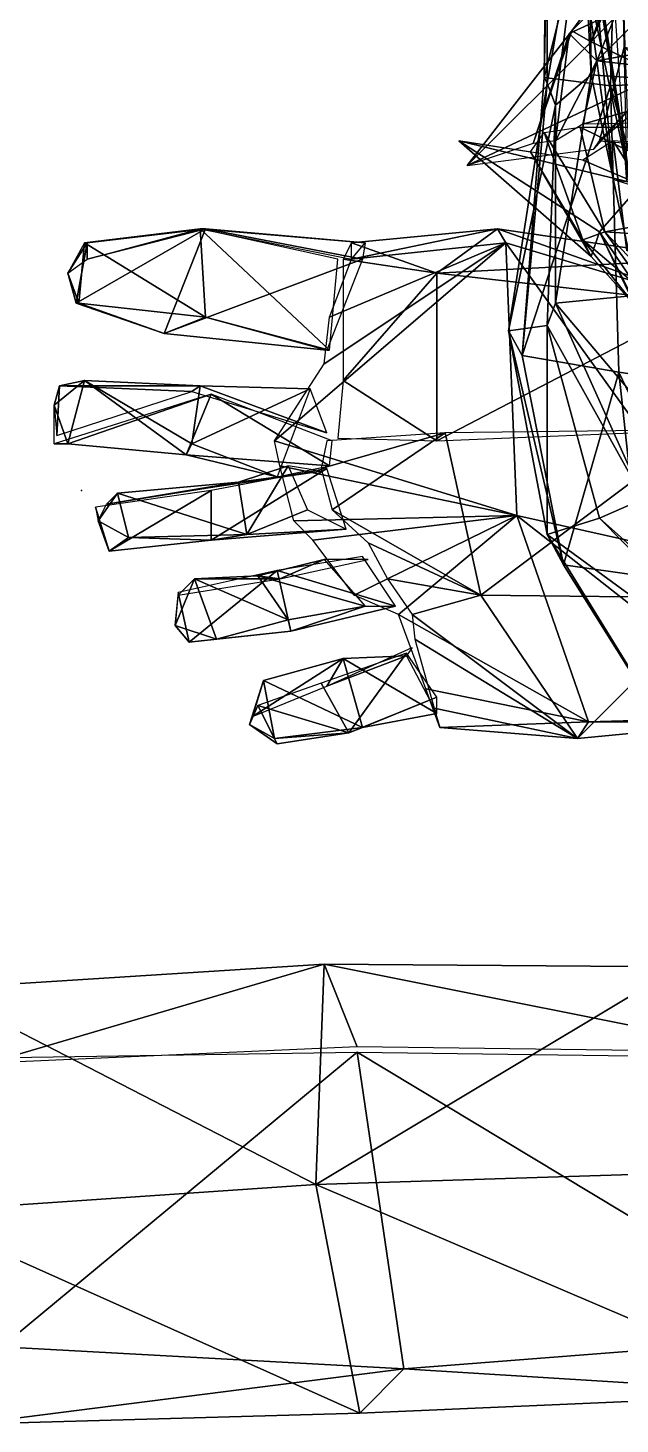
# Model space of a CAD drawing. Extents: x 4.9 to 9.1, y -6.1 to 13.5.
# Drawn here: x 6.596 to 6.954, y -6.009 to -5.164 of the extents above; entities that cross this region are included whole.
import ezdxf

# ---------------------------------------------------------------- set-up
doc = ezdxf.new("R2010")
doc.units = 0
doc.layers.get('0').update_dxf_attribs({"linetype": 'CONTINUOUS'})

msp = doc.modelspace()

# ---------------------------------------------------------------- linework, layer by layer
at = {"color": 0}
msp.add_point((6.62852, -5.44449, -4.11167), dxfattribs=at)
for points in [[(6.95352, -5.01449, 0.30333), (6.91185, -5.02782, 0.135), (6.90852, -5.19449, 0.13167)], [(6.90852, -5.19449, 0.13167), (6.94852, -5.19949, 0.30667), (6.95352, -5.01449, 0.30333)], [(7.00852, -5.19615, 0.40833), (6.95352, -5.01449, 0.30333), (6.94852, -5.19949, 0.30667)], [(6.95352, -5.01449, 0.30333), (7.00852, -5.19615, 0.40833), (7.01019, -5.01115, 0.41333)], [(6.91019, -5.03782, -0.015), (6.90852, -5.19449, 0.13167), (6.91185, -5.02782, 0.135)], [(6.90852, -5.19449, 0.13167), (6.91019, -5.03782, -0.015), (6.91019, -5.19782, -0.025)], [(6.93519, -5.05449, -0.16333), (6.91019, -5.19782, -0.025), (6.91019, -5.03782, -0.015)], [(6.91019, -5.19782, -0.025), (6.93519, -5.05449, -0.16333), (6.91519, -5.21115, -0.165)], [(6.93685, -5.19282, -0.315), (6.91519, -5.21115, -0.165), (6.93519, -5.05449, -0.16333)], [(6.93519, -5.05449, -0.16333), (6.93019, -5.06449, -0.31333), (6.93685, -5.19282, -0.315)], [(6.97685, -5.09449, -0.43), (6.93685, -5.19282, -0.315), (6.93019, -5.06449, -0.31333)], [(6.93685, -5.19282, -0.315), (6.97685, -5.09449, -0.43), (6.98185, -5.19615, -0.42833)], [(6.93185, -5.12282, -0.73), (6.96019, -5.25782, -0.58667), (6.95519, -5.10949, -0.585)], [(6.96185, -5.11615, 1.055), (6.93685, -5.17282, 1.10833), (6.96019, -5.10615, 1.10667)], [(6.98019, -5.12782, 1.20333), (6.96019, -5.10615, 1.10667), (6.93685, -5.17282, 1.10833)], [(6.95519, -5.10949, -0.585), (6.95852, -5.25782, -0.38833), (6.94852, -5.11282, -0.39833)], [(6.96685, -5.12449, 0.98333), (6.92519, -5.16615, 1.05667), (6.96185, -5.11615, 1.055)], [(6.93685, -5.17282, 1.10833), (6.96185, -5.11615, 1.055), (6.92519, -5.16615, 1.05667)], [(6.98519, -5.13949, 0.865), (6.92352, -5.16782, 0.97), (6.96685, -5.12449, 0.98333)], [(6.92519, -5.16615, 1.05667), (6.96685, -5.12449, 0.98333), (6.92352, -5.16782, 0.97)], [(6.96019, -5.25782, -0.58667), (6.93185, -5.12282, -0.73), (6.95019, -5.25615, -0.73167)], [(6.93852, -5.12449, -0.87333), (6.95019, -5.25615, -0.73167), (6.93185, -5.12282, -0.73)], [(6.93685, -5.17282, 1.10833), (6.97852, -5.19282, 1.21), (6.98019, -5.12782, 1.20333)], [(6.95019, -5.25615, -0.73167), (6.93852, -5.12449, -0.87333), (6.96019, -5.25949, -0.88333)], [(6.94019, -5.12782, -1.05833), (6.96019, -5.25949, -0.88333), (6.93852, -5.12449, -0.87333)], [(6.96019, -5.25949, -0.88333), (6.94019, -5.12782, -1.05833), (6.96185, -5.26615, -1.06)], [(6.96685, -5.13449, -1.215), (6.96185, -5.26615, -1.06), (6.94019, -5.12782, -1.05833)], [(6.92352, -5.16782, 0.97), (6.98519, -5.13949, 0.865), (6.94019, -5.18449, 0.84667)], [(7.04185, -5.16615, 0.84833), (6.94019, -5.18449, 0.84667), (6.98519, -5.13949, 0.865)], [(6.86185, -5.24782, 1.13667), (6.92519, -5.16615, 1.05667), (6.90185, -5.23449, 1.055)], [(6.92519, -5.16615, 1.05667), (6.86185, -5.24782, 1.13667), (6.93685, -5.17282, 1.10833)], [(6.92352, -5.16782, 0.97), (6.90185, -5.23449, 1.055), (6.92519, -5.16615, 1.05667)], [(6.90185, -5.23449, 1.055), (6.92352, -5.16782, 0.97), (6.91519, -5.23282, 0.96833)], [(6.94019, -5.18449, 0.84667), (6.91519, -5.23282, 0.96833), (6.92352, -5.16782, 0.97)], [(6.94019, -5.18449, 0.84667), (7.04185, -5.16615, 0.84833), (7.03019, -5.19449, 0.835)], [(6.97852, -5.19282, 1.21), (6.93685, -5.17282, 1.10833), (6.86185, -5.24782, 1.13667)], [(6.97852, -5.19282, 1.21), (6.94185, -5.23282, 1.265), (6.95685, -5.17615, 1.28833)], [(6.99685, -5.18782, 1.42667), (6.95685, -5.17615, 1.28833), (6.94185, -5.23282, 1.265)], [(6.91519, -5.23282, 0.96833), (6.94019, -5.18449, 0.84667), (6.93185, -5.22282, 0.84167)], [(7.03019, -5.19449, 0.835), (6.93185, -5.22282, 0.84167), (6.94019, -5.18449, 0.84667)], [(6.94185, -5.23282, 1.265), (7.00185, -5.23782, 1.42667), (6.99685, -5.18782, 1.42667)], [(6.86185, -5.24782, 1.13667), (6.93852, -5.23782, 1.22), (6.97852, -5.19282, 1.21)], [(6.91019, -5.19782, -0.025), (6.89519, -5.36282, 0.15167), (6.90852, -5.19449, 0.13167)], [(6.94852, -5.19949, 0.30667), (6.90852, -5.19449, 0.13167), (6.89519, -5.36282, 0.15167)], [(6.96519, -5.32615, -0.44), (6.91519, -5.33115, -0.31667), (6.93685, -5.19282, -0.315)], [(6.91519, -5.21115, -0.165), (6.93685, -5.19282, -0.315), (6.91519, -5.33115, -0.31667)], [(6.93185, -5.22282, 0.84167), (7.03019, -5.19449, 0.835), (7.02852, -5.22115, 0.83)], [(6.93685, -5.19282, -0.315), (6.98185, -5.19615, -0.42833), (6.96519, -5.32615, -0.44)], [(6.94185, -5.23282, 1.265), (6.97852, -5.19282, 1.21), (6.93852, -5.23782, 1.22)], [(6.94852, -5.19949, 0.30667), (6.99852, -5.37949, 0.42), (7.00852, -5.19615, 0.40833)], [(6.91519, -5.21115, -0.165), (6.88685, -5.34782, -0.02667), (6.91019, -5.19782, -0.025)], [(6.89519, -5.36282, 0.15167), (6.91019, -5.19782, -0.025), (6.88685, -5.34782, -0.02667)], [(6.89519, -5.36282, 0.15167), (6.95352, -5.37282, 0.31167), (6.94852, -5.19949, 0.30667)], [(6.99852, -5.37949, 0.42), (6.94852, -5.19949, 0.30667), (6.95352, -5.37282, 0.31167)], [(6.88685, -5.34782, -0.02667), (6.91519, -5.21115, -0.165), (6.91019, -5.34449, -0.17167)], [(6.91519, -5.33115, -0.31667), (6.91019, -5.34449, -0.17167), (6.91519, -5.21115, -0.165)], [(6.90019, -5.23949, 1.05833), (6.90852, -5.22782, 0.97), (6.93185, -5.29282, 0.965)], [(6.90852, -5.22782, 0.97), (6.93019, -5.22449, 0.84333), (6.94519, -5.28782, 0.85833)], [(6.94519, -5.28782, 0.85833), (6.93185, -5.29282, 0.965), (6.90852, -5.22782, 0.97)], [(6.93019, -5.22449, 0.84333), (7.03185, -5.22449, 0.82333), (7.02852, -5.27282, 0.835)], [(7.02852, -5.27282, 0.835), (6.94519, -5.28782, 0.85833), (6.93019, -5.22449, 0.84333)], [(6.85685, -5.23282, 1.12833), (6.90019, -5.23949, 1.05833), (6.93685, -5.30282, 1.06167)], [(6.93685, -5.30282, 1.06167), (6.94185, -5.28782, 1.09167), (6.85685, -5.23282, 1.12833)], [(6.96685, -5.25949, 1.20333), (6.85685, -5.23282, 1.12833), (6.94185, -5.28782, 1.09167)], [(6.85685, -5.23282, 1.12833), (6.96685, -5.25949, 1.20333), (6.93185, -5.24449, 1.22)], [(6.95019, -5.23282, 1.27667), (6.93185, -5.24449, 1.22), (6.96685, -5.25949, 1.20333)], [(6.96685, -5.25949, 1.20333), (6.95852, -5.29949, 1.27667), (6.95019, -5.23282, 1.27667)], [(6.99685, -5.23615, 1.425), (6.95019, -5.23282, 1.27667), (6.95852, -5.29949, 1.27667)], [(6.93185, -5.29282, 0.965), (6.93685, -5.30282, 1.06167), (6.90019, -5.23949, 1.05833)], [(6.94185, -5.28782, 1.09167), (6.98019, -5.34449, 1.20667), (6.96685, -5.25949, 1.20333)], [(6.94519, -5.28782, 0.85833), (7.02852, -5.27282, 0.835), (7.04685, -5.29449, 0.845)], [(6.70352, -5.28615, -4.15833), (6.62519, -5.33115, -4.14), (6.63185, -5.29449, -4.135)], [(6.62519, -5.33115, -4.14), (6.70352, -5.28615, -4.15833), (6.67852, -5.34949, -4.12833)], [(6.63019, -5.29449, -4.09333), (6.70352, -5.33949, -4.09167), (6.70019, -5.28615, -4.09667)], [(6.70352, -5.28615, -4.15833), (6.63185, -5.29449, -4.135), (6.63185, -5.30449, -4.09167)], [(6.63185, -5.30449, -4.09167), (6.70019, -5.28615, -4.09667), (6.70352, -5.28615, -4.15833)], [(6.79852, -5.30449, -4.15), (6.67852, -5.34949, -4.12833), (6.70352, -5.28615, -4.15833)], [(6.80019, -5.29449, -4.12167), (6.70352, -5.28615, -4.15833), (6.70019, -5.28615, -4.09667)], [(6.77852, -5.35949, -4.085), (6.70019, -5.28615, -4.09667), (6.70352, -5.33949, -4.09167)], [(6.70019, -5.28615, -4.09667), (6.77852, -5.35949, -4.085), (6.78352, -5.30449, -4.085)], [(6.70019, -5.28615, -4.09667), (6.79185, -5.30449, -4.07833), (6.80019, -5.29449, -4.12167)], [(6.70352, -5.28615, -4.15833), (6.80019, -5.29449, -4.12167), (6.79852, -5.30449, -4.15)], [(6.79185, -5.29449, -4.12), (6.84352, -5.31282, -4.04333), (6.88019, -5.28615, -4.105)], [(6.79185, -5.30449, -4.145), (6.88019, -5.28615, -4.105), (6.88519, -5.29449, -4.14333)], [(6.88019, -5.28615, -4.105), (6.79185, -5.30449, -4.145), (6.79185, -5.29449, -4.12)], [(7.00519, -5.30449, -4.07), (6.88019, -5.28615, -4.105), (6.84352, -5.31282, -4.04333)], [(6.88019, -5.28615, -4.105), (7.00519, -5.30449, -4.07), (7.00685, -5.33115, -4.11833)], [(7.00685, -5.33115, -4.11833), (6.88519, -5.29449, -4.14333), (6.88019, -5.28615, -4.105)], [(6.94519, -5.28782, 0.85833), (6.97519, -5.32949, 0.97), (6.93185, -5.29282, 0.965)], [(6.94185, -5.28782, 1.09167), (6.93685, -5.30282, 1.06167), (6.96519, -5.33449, 1.04667)], [(6.96519, -5.33449, 1.04667), (6.96519, -5.33615, 1.10167), (6.94185, -5.28782, 1.09167)], [(6.98019, -5.34449, 1.20667), (6.94185, -5.28782, 1.09167), (6.96519, -5.33615, 1.10167)], [(7.04685, -5.29449, 0.845), (6.98352, -5.32782, 0.88), (6.94519, -5.28782, 0.85833)], [(6.97519, -5.32949, 0.97), (6.94519, -5.28782, 0.85833), (6.98352, -5.32782, 0.88)], [(6.62019, -5.31282, -4.12), (6.62685, -5.33115, -4.09667), (6.63019, -5.29449, -4.09333)], [(6.62019, -5.31282, -4.12), (6.63185, -5.29449, -4.135), (6.62519, -5.33115, -4.14)], [(6.62019, -5.31282, -4.12), (6.63185, -5.30449, -4.09167), (6.63185, -5.29449, -4.135)], [(6.70352, -5.33949, -4.09167), (6.63019, -5.29449, -4.09333), (6.62685, -5.33115, -4.09667)], [(6.74519, -5.41449, -4.12333), (6.88519, -5.29449, -4.14333), (6.89185, -5.45949, -4.16667)], [(6.88519, -5.29449, -4.14333), (6.74519, -5.41449, -4.12333), (6.77519, -5.36782, -4.115)], [(6.88519, -5.29449, -4.14333), (6.77519, -5.36782, -4.115), (6.77852, -5.33949, -4.15333)], [(6.88519, -5.29449, -4.14333), (6.77852, -5.33949, -4.15333), (6.79185, -5.30449, -4.145)], [(6.84352, -5.31282, -4.04333), (6.79185, -5.29449, -4.12), (6.78685, -5.30449, -4.07667)], [(6.88519, -5.29449, -4.14333), (7.00685, -5.33115, -4.11833), (7.02519, -5.48949, -4.13167)], [(7.02519, -5.48949, -4.13167), (6.89185, -5.45949, -4.16667), (6.88519, -5.29449, -4.14333)], [(6.96519, -5.33449, 1.04667), (6.93185, -5.29282, 0.965), (6.97519, -5.32949, 0.97)], [(6.93185, -5.29282, 0.965), (6.96519, -5.33449, 1.04667), (6.93685, -5.30282, 1.06167)], [(6.67852, -5.34949, -4.12833), (6.79852, -5.30449, -4.15), (6.77685, -5.35949, -4.13333)], [(6.84352, -5.31282, -4.04333), (6.78685, -5.30449, -4.07667), (6.78685, -5.37782, -4.10167)], [(6.84352, -5.31282, -4.04333), (7.00352, -5.33115, -3.99), (7.00519, -5.30449, -4.07)], [(6.62019, -5.31282, -4.12), (6.62519, -5.33115, -4.14), (6.62685, -5.33115, -4.09667)], [(6.78685, -5.37782, -4.10167), (6.84352, -5.41449, -4.05), (6.84352, -5.31282, -4.04333)], [(7.00352, -5.33115, -3.99), (6.84352, -5.31282, -4.04333), (6.84352, -5.41449, -4.05)], [(6.67852, -5.34949, -4.12833), (6.62685, -5.33115, -4.09667), (6.62519, -5.33115, -4.14)], [(6.62685, -5.33115, -4.09667), (6.67852, -5.34949, -4.12833), (6.70352, -5.33949, -4.09167)], [(6.84352, -5.41449, -4.05), (7.00519, -5.40782, -3.95), (7.00352, -5.33115, -3.99)], [(6.91019, -5.34449, -0.17167), (6.91519, -5.33115, -0.31667), (6.96852, -5.44949, -0.31667)], [(6.91519, -5.33115, -0.31667), (6.96519, -5.32615, -0.44), (7.00685, -5.43949, -0.44)], [(7.00685, -5.43949, -0.44), (6.96852, -5.44949, -0.31667), (6.91519, -5.33115, -0.31667)], [(6.77685, -5.35949, -4.13333), (6.70352, -5.33949, -4.09167), (6.67852, -5.34949, -4.12833)], [(6.70352, -5.33949, -4.09167), (6.77685, -5.35949, -4.13333), (6.77852, -5.35949, -4.085)], [(6.91019, -5.34449, -0.17167), (6.91019, -5.47115, -0.03), (6.88685, -5.34782, -0.02667)], [(6.92019, -5.48949, 0.14167), (6.88685, -5.34782, -0.02667), (6.91019, -5.47115, -0.03)], [(6.88685, -5.34782, -0.02667), (6.92019, -5.48949, 0.14167), (6.89519, -5.36282, 0.15167)], [(6.96852, -5.44949, -0.31667), (6.94185, -5.46115, -0.17667), (6.91019, -5.34449, -0.17167)], [(6.91019, -5.47115, -0.03), (6.91019, -5.34449, -0.17167), (6.94185, -5.46115, -0.17667)], [(6.95352, -5.37282, 0.31167), (6.89519, -5.36282, 0.15167), (6.92019, -5.48949, 0.14167)], [(6.92019, -5.48949, 0.14167), (6.96685, -5.49615, 0.30833), (6.95352, -5.37282, 0.31167)], [(7.02352, -5.51949, 0.40167), (6.95352, -5.37282, 0.31167), (6.96685, -5.49615, 0.30833)], [(6.95352, -5.37282, 0.31167), (7.02352, -5.51949, 0.40167), (6.99852, -5.37949, 0.42)], [(6.61185, -5.39282, -4.105), (6.63019, -5.37782, -4.11833), (6.62019, -5.41615, -4.115)], [(6.61185, -5.39282, -4.105), (6.61519, -5.38115, -4.07833), (6.63019, -5.37782, -4.11833)], [(6.61185, -5.39282, -4.105), (6.61352, -5.41115, -4.08333), (6.61519, -5.38115, -4.07833)], [(6.69519, -5.38449, -4.07), (6.61519, -5.38115, -4.07833), (6.61352, -5.41115, -4.08333)], [(6.70019, -5.38115, -4.11), (6.63019, -5.37782, -4.11833), (6.61519, -5.38115, -4.07833)], [(6.61519, -5.38115, -4.07833), (6.69519, -5.38449, -4.07), (6.70019, -5.38115, -4.11)], [(6.69185, -5.42282, -4.08167), (6.62019, -5.41615, -4.115), (6.63019, -5.37782, -4.11833)], [(6.63019, -5.37782, -4.11833), (6.69519, -5.41615, -4.10667), (6.69185, -5.42282, -4.08167)], [(6.63019, -5.37782, -4.11833), (6.70019, -5.38115, -4.11), (6.69519, -5.41615, -4.10667)], [(6.77685, -5.40949, -4.065), (6.70019, -5.38115, -4.11), (6.69519, -5.38449, -4.07)], [(6.76685, -5.38282, -4.11167), (6.69519, -5.41615, -4.10667), (6.70019, -5.38115, -4.11)], [(6.70019, -5.38115, -4.11), (6.77685, -5.40949, -4.065), (6.76685, -5.38282, -4.11167)], [(6.84352, -5.41449, -4.05), (6.78685, -5.37782, -4.10167), (6.78352, -5.41282, -4.06333)], [(6.70685, -5.38615, -4.07167), (6.61185, -5.41615, -4.085), (6.62019, -5.41615, -4.115)], [(6.62019, -5.41615, -4.115), (6.69185, -5.42282, -4.08167), (6.70685, -5.38615, -4.07167)], [(6.77852, -5.42949, -4.08167), (6.70685, -5.38615, -4.07167), (6.69185, -5.42282, -4.08167)], [(6.69519, -5.41615, -4.10667), (6.76685, -5.38282, -4.11167), (6.74685, -5.43615, -4.12167)], [(6.70685, -5.38615, -4.07167), (6.77852, -5.42949, -4.08167), (6.78019, -5.41449, -4.05833)], [(6.61185, -5.39282, -4.105), (6.62019, -5.41615, -4.115), (6.61185, -5.41615, -4.085)], [(7.00352, -5.40782, -3.94833), (6.84852, -5.40949, -4.04833), (6.87019, -5.50782, -4.07833)], [(6.87019, -5.50782, -4.07833), (7.01352, -5.50949, -3.99), (7.00352, -5.40782, -3.94833)], [(6.74685, -5.43615, -4.12167), (6.69185, -5.42282, -4.08167), (6.69519, -5.41615, -4.10667)], [(6.89185, -5.45949, -4.16667), (6.74852, -5.42949, -4.11333), (6.74519, -5.41449, -4.12333)], [(6.84852, -5.40949, -4.04833), (6.77685, -5.41449, -4.06333), (6.77352, -5.43115, -4.085)], [(6.84852, -5.40949, -4.04833), (6.77352, -5.43115, -4.085), (6.78019, -5.45615, -4.075)], [(6.78019, -5.45615, -4.075), (6.87019, -5.50782, -4.07833), (6.84852, -5.40949, -4.04833)], [(6.69185, -5.42282, -4.08167), (6.74685, -5.43615, -4.12167), (6.77852, -5.42949, -4.08167)], [(6.77352, -5.43282, -4.08333), (6.72352, -5.43949, -4.10667), (6.70519, -5.44282, -4.08333)], [(6.77685, -5.43115, -4.08667), (6.70685, -5.44449, -4.08333), (6.70685, -5.47449, -4.09167)], [(6.70685, -5.47449, -4.09167), (6.78852, -5.46782, -4.09833), (6.77685, -5.43115, -4.08667)], [(6.75352, -5.42949, -4.125), (6.72852, -5.47115, -4.12), (6.72352, -5.43949, -4.10667)], [(6.72352, -5.43949, -4.10667), (6.77352, -5.43282, -4.08333), (6.75352, -5.42949, -4.125)], [(6.72852, -5.47115, -4.12), (6.75352, -5.42949, -4.125), (6.76519, -5.45615, -4.11833)], [(6.89185, -5.45949, -4.16667), (6.75685, -5.46282, -4.125), (6.74852, -5.42949, -4.11333)], [(6.72352, -5.43949, -4.10667), (6.65019, -5.44615, -4.13), (6.64352, -5.45282, -4.095)], [(6.64352, -5.45282, -4.095), (6.70519, -5.44282, -4.08333), (6.72352, -5.43949, -4.10667)], [(6.65019, -5.44615, -4.13), (6.72352, -5.43949, -4.10667), (6.72852, -5.47115, -4.12)], [(6.70685, -5.44449, -4.08333), (6.63685, -5.45449, -4.09333), (6.64519, -5.48115, -4.09167)], [(6.63852, -5.46282, -4.11333), (6.65019, -5.44615, -4.13), (6.65685, -5.47282, -4.135)], [(6.63852, -5.46282, -4.11333), (6.64352, -5.45282, -4.095), (6.65019, -5.44615, -4.13)], [(6.64519, -5.48115, -4.09167), (6.70685, -5.47449, -4.09167), (6.70685, -5.44449, -4.08333)], [(6.72852, -5.47115, -4.12), (6.65685, -5.47282, -4.135), (6.65019, -5.44615, -4.13)], [(6.96852, -5.44949, -0.31667), (7.07852, -5.58282, -0.185), (6.94185, -5.46115, -0.17667)], [(6.63852, -5.46282, -4.11333), (6.64519, -5.48115, -4.09167), (6.63685, -5.45449, -4.09333)], [(6.72852, -5.47115, -4.12), (6.76519, -5.45615, -4.11833), (6.78852, -5.46782, -4.09833)], [(6.87019, -5.50782, -4.07833), (6.78019, -5.45615, -4.075), (6.80185, -5.47615, -4.09667)], [(6.63852, -5.46282, -4.11333), (6.65685, -5.47282, -4.135), (6.64519, -5.48115, -4.09167)], [(6.89185, -5.45949, -4.16667), (6.76852, -5.47449, -4.11833), (6.75685, -5.46282, -4.125)], [(6.89185, -5.45949, -4.16667), (6.79352, -5.50782, -4.13167), (6.76852, -5.47449, -4.11833)], [(6.89185, -5.45949, -4.16667), (6.82019, -5.51949, -4.13167), (6.79352, -5.50782, -4.13167)], [(6.82019, -5.51949, -4.13167), (6.89185, -5.45949, -4.16667), (6.93519, -5.58449, -4.15667)], [(6.89185, -5.45949, -4.16667), (7.02519, -5.48949, -4.13167), (7.04685, -5.58115, -4.14)], [(7.04685, -5.58115, -4.14), (6.93519, -5.58449, -4.15667), (6.89185, -5.45949, -4.16667)], [(6.94185, -5.46115, -0.17667), (7.05852, -5.57949, -0.03833), (6.91019, -5.47115, -0.03)], [(7.05852, -5.57949, -0.03833), (6.94185, -5.46115, -0.17667), (7.07852, -5.58282, -0.185)], [(6.70685, -5.47449, -4.09167), (6.64519, -5.48115, -4.09167), (6.65685, -5.47282, -4.135)], [(6.65685, -5.47282, -4.135), (6.72852, -5.47115, -4.12), (6.70685, -5.47449, -4.09167)], [(6.78852, -5.46782, -4.09833), (6.70685, -5.47449, -4.09167), (6.72852, -5.47115, -4.12)], [(6.99852, -5.61449, 0.125), (6.91019, -5.47115, -0.03), (7.05852, -5.57949, -0.03833)], [(6.91019, -5.47115, -0.03), (6.99852, -5.61449, 0.125), (6.92019, -5.48949, 0.14167)], [(6.87019, -5.50782, -4.07833), (6.80185, -5.47615, -4.09667), (6.81352, -5.49782, -4.08167)], [(6.77519, -5.48615, -4.11667), (6.73519, -5.49615, -4.115), (6.74852, -5.49782, -4.07667)], [(6.73519, -5.49615, -4.115), (6.77519, -5.48615, -4.11667), (6.80019, -5.51449, -4.135)], [(6.74685, -5.49282, -4.08333), (6.81852, -5.51449, -4.095), (6.79852, -5.48449, -4.085)], [(6.74852, -5.49782, -4.07667), (6.80185, -5.48615, -4.08667), (6.77519, -5.48615, -4.11667)], [(6.96685, -5.49615, 0.30833), (6.92019, -5.48949, 0.14167), (6.99852, -5.61449, 0.125)], [(6.68519, -5.52615, -4.13333), (6.69685, -5.49782, -4.14667), (6.71019, -5.53449, -4.14667)], [(6.68519, -5.52615, -4.13333), (6.68685, -5.50782, -4.11667), (6.69685, -5.49782, -4.14667)], [(6.74685, -5.49282, -4.08333), (6.68685, -5.50615, -4.11833), (6.69352, -5.53615, -4.12167)], [(6.74852, -5.49782, -4.07667), (6.69685, -5.49782, -4.14667), (6.68685, -5.50782, -4.11667)], [(6.69352, -5.53615, -4.12167), (6.75519, -5.52949, -4.085), (6.74685, -5.49282, -4.08333)], [(6.69685, -5.49782, -4.14667), (6.73519, -5.49615, -4.115), (6.75352, -5.52282, -4.12667)], [(6.69685, -5.49782, -4.14667), (6.74852, -5.49782, -4.07667), (6.73519, -5.49615, -4.115)], [(6.75352, -5.52282, -4.12667), (6.71019, -5.53449, -4.14667), (6.69685, -5.49782, -4.14667)], [(6.80019, -5.51449, -4.135), (6.75352, -5.52282, -4.12667), (6.73519, -5.49615, -4.115)], [(6.81852, -5.51449, -4.095), (6.74685, -5.49282, -4.08333), (6.75519, -5.52949, -4.085)], [(6.87019, -5.50782, -4.07833), (6.81352, -5.49782, -4.08167), (6.82852, -5.51949, -4.115)], [(6.68519, -5.52615, -4.13333), (6.69352, -5.53615, -4.12167), (6.68685, -5.50615, -4.11833)], [(6.82852, -5.51949, -4.115), (6.92852, -5.59449, -4.13), (6.87019, -5.50782, -4.07833)], [(7.01352, -5.50949, -3.99), (6.87019, -5.50782, -4.07833), (6.92852, -5.59449, -4.13)], [(6.80019, -5.51449, -4.135), (6.75519, -5.52949, -4.085), (6.75352, -5.52282, -4.12667)], [(6.75519, -5.52949, -4.085), (6.80019, -5.51449, -4.135), (6.81852, -5.51449, -4.095)], [(6.92852, -5.59449, -4.13), (7.03352, -5.58449, -4.09833), (7.01352, -5.50949, -3.99)], [(6.68519, -5.52615, -4.13333), (6.71019, -5.53449, -4.14667), (6.69352, -5.53615, -4.12167)], [(6.71019, -5.53449, -4.14667), (6.75352, -5.52282, -4.12667), (6.75519, -5.52949, -4.085)], [(6.93519, -5.58449, -4.15667), (6.83685, -5.56449, -4.15167), (6.82019, -5.51949, -4.13167)], [(6.92852, -5.59449, -4.13), (6.82852, -5.51949, -4.115), (6.83019, -5.53449, -4.1)], [(6.75519, -5.52949, -4.085), (6.69352, -5.53615, -4.12167), (6.71019, -5.53449, -4.14667)], [(6.92852, -5.59449, -4.13), (6.83019, -5.53449, -4.1), (6.84185, -5.57615, -4.11167)], [(6.82519, -5.54282, -4.1), (6.77352, -5.56115, -4.09833), (6.79019, -5.59115, -4.10667)], [(6.77685, -5.56282, -4.095), (6.82852, -5.53949, -4.10333), (6.82519, -5.54449, -4.12167)], [(6.79019, -5.59115, -4.10667), (6.84352, -5.56949, -4.11), (6.82519, -5.54282, -4.1)], [(6.78685, -5.54615, -4.12667), (6.73852, -5.55949, -4.14833), (6.73185, -5.58115, -4.13167)], [(6.73185, -5.58115, -4.13167), (6.77685, -5.56282, -4.095), (6.78685, -5.54615, -4.12667)], [(6.73852, -5.55949, -4.14833), (6.78685, -5.54615, -4.12667), (6.79852, -5.58782, -4.14)], [(6.82519, -5.54449, -4.12167), (6.78685, -5.54615, -4.12667), (6.77685, -5.56282, -4.095)], [(6.78685, -5.54615, -4.12667), (6.82519, -5.54449, -4.12167), (6.84352, -5.57949, -4.13833)], [(6.84352, -5.57949, -4.13833), (6.79852, -5.58782, -4.14), (6.78685, -5.54615, -4.12667)], [(6.73019, -5.58615, -4.14333), (6.73852, -5.55949, -4.14833), (6.74519, -5.59449, -4.14833)], [(6.73019, -5.58615, -4.14333), (6.73185, -5.58115, -4.13167), (6.73852, -5.55949, -4.14833)], [(6.79852, -5.58782, -4.14), (6.74519, -5.59449, -4.14833), (6.73852, -5.55949, -4.14833)], [(6.73519, -5.57449, -4.12667), (6.79019, -5.59115, -4.10667), (6.77352, -5.56115, -4.09833)], [(6.93519, -5.58449, -4.15667), (6.84519, -5.58782, -4.135), (6.83685, -5.56449, -4.15167)], [(6.73019, -5.58615, -4.14333), (6.74685, -5.59782, -4.13167), (6.73519, -5.57449, -4.12667)], [(6.79019, -5.59115, -4.10667), (6.73519, -5.57449, -4.12667), (6.74685, -5.59782, -4.13167)], [(6.84352, -5.56949, -4.11), (6.79019, -5.59115, -4.10667), (6.79852, -5.58782, -4.14)], [(6.79852, -5.58782, -4.14), (6.84352, -5.57949, -4.13833), (6.84352, -5.56949, -4.11)], [(6.92852, -5.59449, -4.13), (6.84185, -5.57615, -4.11167), (6.84519, -5.58782, -4.135)], [(6.84519, -5.58782, -4.135), (6.93519, -5.58449, -4.15667), (6.92852, -5.59449, -4.13)], [(7.03352, -5.58449, -4.09833), (6.92852, -5.59449, -4.13), (6.93519, -5.58449, -4.15667)], [(6.93519, -5.58449, -4.15667), (7.04685, -5.58115, -4.14), (7.03352, -5.58449, -4.09833)], [(6.73019, -5.58615, -4.14333), (6.74519, -5.59449, -4.14833), (6.74685, -5.59782, -4.13167)], [(6.74519, -5.59449, -4.14833), (6.79852, -5.58782, -4.14), (6.79019, -5.59115, -4.10667)], [(6.79019, -5.59115, -4.10667), (6.74685, -5.59782, -4.13167), (6.74519, -5.59449, -4.14833)], [(6.54019, -5.74615, 0.32), (6.77019, -5.86449, 0.50333), (6.77519, -5.73115, 0.365)], [(6.77519, -5.73115, 0.365), (6.57185, -5.79115, 0.17), (6.54019, -5.74615, 0.32)], [(6.57185, -5.79115, 0.17), (6.77519, -5.73115, 0.365), (6.79519, -5.78115, 0.205)], [(6.99019, -5.73282, 0.41833), (6.77519, -5.73115, 0.365), (6.77019, -5.86449, 0.50333)], [(6.77019, -5.86449, 0.50333), (7.03185, -5.85615, 0.54667), (6.99019, -5.73282, 0.41833)], [(6.77519, -5.73115, 0.365), (6.99019, -5.73282, 0.41833), (7.04185, -5.78449, 0.27167)], [(7.04185, -5.78449, 0.27167), (6.79519, -5.78115, 0.205), (6.77519, -5.73115, 0.365)], [(6.77019, -5.86449, 0.50333), (6.54019, -5.74615, 0.32), (6.52519, -5.88115, 0.445)], [(6.79519, -5.78449, 0.2), (6.58019, -5.96282, 0.19333), (6.57185, -5.78782, 0.17333)], [(6.58019, -5.96282, 0.19333), (6.79519, -5.78449, 0.2), (6.82352, -5.97615, 0.21333)], [(6.79519, -5.78449, 0.2), (7.05352, -5.78782, 0.27), (7.08019, -5.95615, 0.26833)], [(7.08019, -5.95615, 0.26833), (6.82352, -5.97615, 0.21333), (6.79519, -5.78449, 0.2)], [(6.77019, -5.86449, 0.50333), (7.06685, -5.99115, 0.45167), (7.03185, -5.85615, 0.54667)], [(6.52519, -5.88115, 0.445), (6.79685, -6.00282, 0.39833), (6.77019, -5.86449, 0.50333)], [(7.06685, -5.99115, 0.45167), (6.77019, -5.86449, 0.50333), (6.79685, -6.00282, 0.39833)], [(6.79685, -6.00282, 0.39833), (6.52519, -5.88115, 0.445), (6.56019, -6.00949, 0.34167)], [(6.82352, -5.97615, 0.21333), (7.08019, -5.95615, 0.26833), (7.06685, -5.99115, 0.45167)], [(6.82352, -5.97615, 0.21333), (6.56019, -6.00949, 0.34167), (6.58019, -5.96282, 0.19333)], [(6.56019, -6.00949, 0.34167), (6.82352, -5.97615, 0.21333), (6.79685, -6.00282, 0.39833)], [(7.06685, -5.99115, 0.45167), (6.79685, -6.00282, 0.39833), (6.82352, -5.97615, 0.21333)]]:
    msp.add_3dface(points, dxfattribs=at)

doc.saveas('drawing.dxf')
